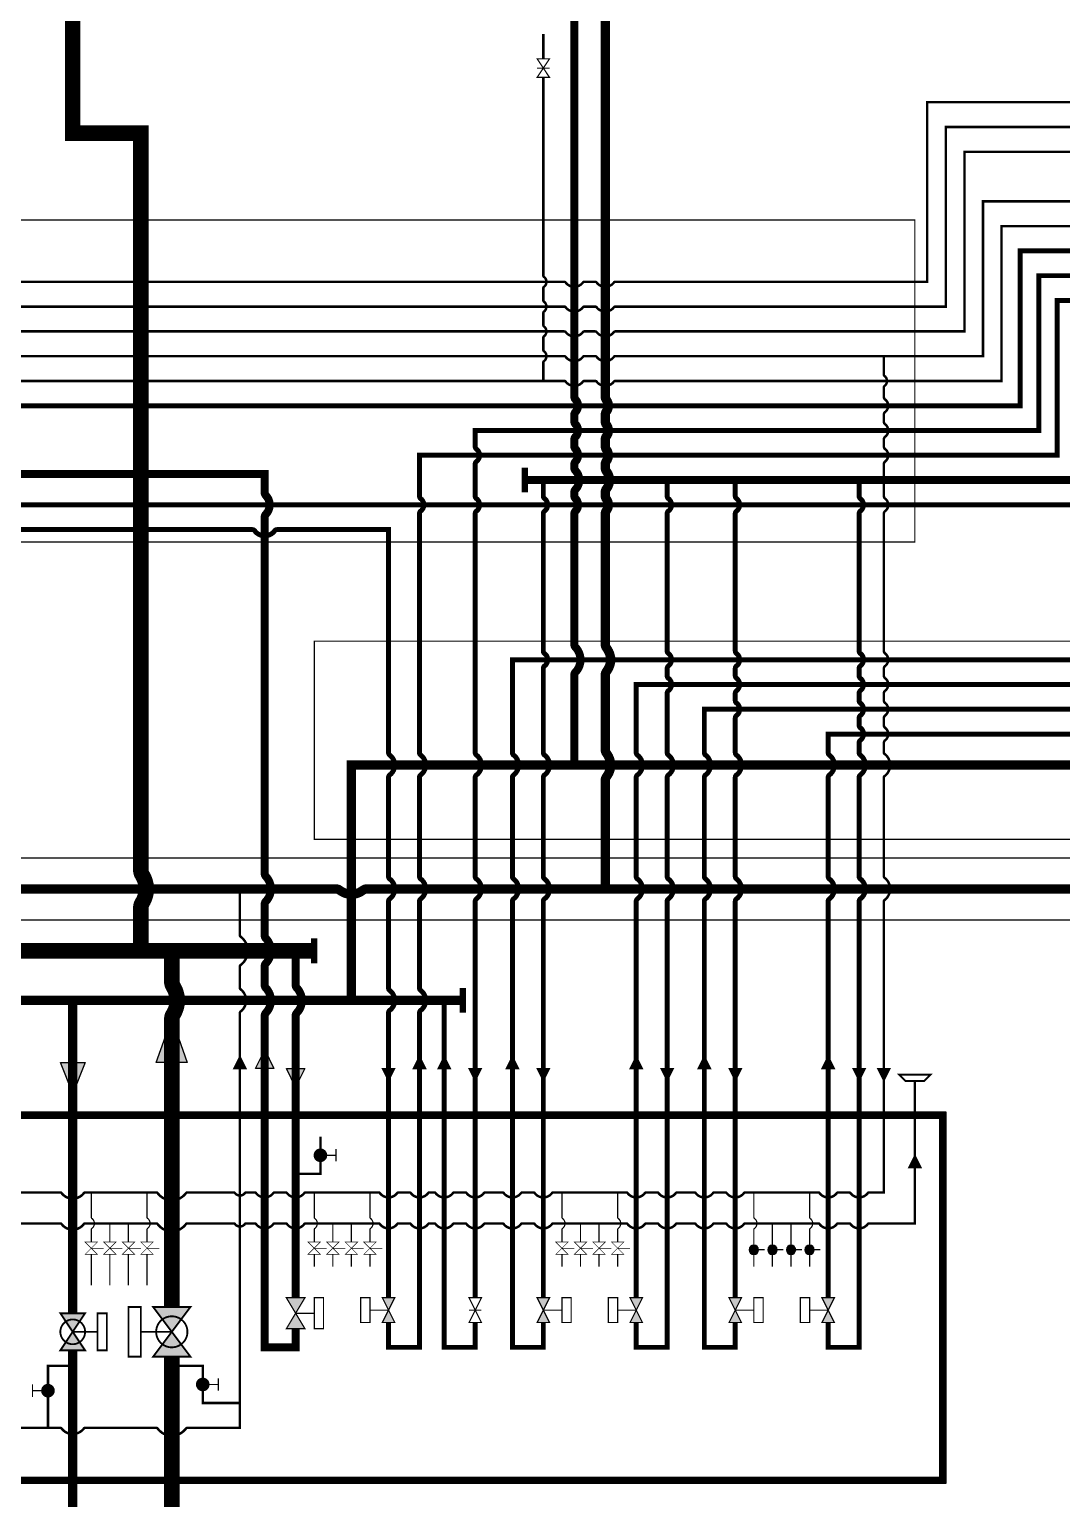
# Model space of a CAD drawing. Header units: millimetres. Extents: x 0 to 2500, y 0 to 1760.
# Drawn here: x 341 to 507.7, y 453.6 to 690.8 of the extents above; entities that cross this region are included whole.
import ezdxf

# ---------------------------------------------------------------- set-up
doc = ezdxf.new("R2010")
doc.units = ezdxf.units.MM
doc.linetypes.add('ACAD_ISO03W100', pattern=[30, 12, -18])
doc.linetypes.add('ACAD_ISO04W100', pattern=[30, 24, -3, 0, -3])
for name, color, linetype in [('Задвижки 100', 7, 'Continuous'), ('Задвижки 50', 7, 'Continuous'), ('Краны 25', 7, 'Continuous'), ('Краны импул.', 7, 'Continuous'), ('Краны пн.прив.100', 7, 'Continuous'), ('Краны пн.прив.150', 7, 'Continuous'), ('Краны шар.пн.прив.200', 7, 'Continuous'), ('Краны шар.пн.прив.400', 7, 'Continuous'), ('Площадки', 7, 'Continuous'), ('Свечи', 7, 'Continuous'), ('Став ручн.', 7, 'Continuous'), ('Трубы 108', 7, 'Continuous'), ('Трубы 159', 7, 'Continuous'), ('Трубы 219', 7, 'Continuous'), ('Трубы 32', 7, 'Continuous'), ('Трубы 426', 7, 'Continuous'), ('Трубы 57', 7, 'Continuous'), ('Штрих пункт.', 7, 'ACAD_ISO04W100')]:
    doc.layers.add(name, color=color, linetype=linetype)

# ---------------------------------------------------------------- blocks, each defined once
blk = doc.blocks.new('Заглушка 1х4')
at = {"const_width": 1}
blk.add_lwpolyline([(2, 0), (0, 0), (-2, 0)], dxfattribs=at)
blk = doc.blocks.new('Свеча')
at = {"layer": 'Свечи', "const_width": 0.3}
blk.add_lwpolyline([(2.5, 1), (1.5, 0), (-1.5, 0), (-2.5, 1)], close=True, dxfattribs=at)
blk = doc.blocks.new('Став штр.')
at = {"layer": 'Став ручн.', "const_width": 0.1}
blk.add_lwpolyline([(2, -1), (2, 1), (0, -1), (0, 1)], close=True, dxfattribs=at)
blk.add_lwpolyline([(1, 0), (1, 2)], dxfattribs=at)
blk = doc.blocks.new('Кран 25')
blk.add_hatch(color=256).paths.add_polyline_path([(1, 1, 1), (-1, 1, 1)])
at = {"layer": 'Краны 25', "const_width": 0.2}
for points in [[(-2.5, 2), (-2.5, 0)], [(-1, 1), (-2.5, 1)]]:
    blk.add_lwpolyline(points, dxfattribs=at)
blk.add_lwpolyline([(-1, 1, 1), (1, 1, 1), (-1, 1, 0)], format="xyb", dxfattribs=at)
blk = doc.blocks.new('Кран импул.')
at = {"layer": 'Краны импул.'}
blk.add_hatch(color=256, dxfattribs=at).paths.add_polyline_path([(0.75, 0.75, 1), (-0.75, 0.75, 1)])
blk.add_lwpolyline([(0.75, 0.75, 1), (-0.75, 0.75, 1), (0.75, 0.75, 1)], format="xyb", dxfattribs=at)
at = {"layer": 'Краны импул.', "const_width": 0.2}
blk.add_lwpolyline([(0.75, 0.75), (1.75, 0.75)], dxfattribs=at)
blk = doc.blocks.new('Стрелка 426')
at = {"layer": 'Трубы 426'}
blk.add_hatch(color=256, dxfattribs=at).paths.add_polyline_path([(0, 2.5), (-7, 0), (0, -2.5)])
blk.add_lwpolyline([(0, 2.5), (0, -2.5), (-7, 0)], close=True, dxfattribs=at)
blk = doc.blocks.new('Стрелка 219')
at = {"layer": 'Трубы 219'}
blk.add_hatch(color=256, dxfattribs=at).paths.add_polyline_path([(0, -2), (5, 0), (0, 2)])
blk.add_lwpolyline([(0, -2), (0, 2), (5, 0)], close=True, dxfattribs=at)
blk = doc.blocks.new('Стрелка 57')
at = {"layer": 'Трубы 57'}
h = blk.add_hatch(color=256, dxfattribs=at)
h.paths.add_polyline_path([(0, 0), (0, -1), (2, 0)])
h.paths.add_polyline_path([(0, 1), (0, 0), (2, 0)])
at = {"layer": 'Трубы 57', "const_width": 0.2}
blk.add_lwpolyline([(0, -1), (0, 1), (2, 0)], close=True, dxfattribs=at)
blk = doc.blocks.new('Стрелка 159')
at = {"layer": 'Трубы 159'}
blk.add_hatch(color=256, dxfattribs=at).paths.add_polyline_path([(1.5, 0), (-1.5, 0), (0, -3)])
blk.add_lwpolyline([(-1.5, 0), (1.5, 0), (0, -3)], close=True, dxfattribs=at)
blk = doc.blocks.new('Стрелка 108')
at = {"layer": 'Трубы 108'}
h = blk.add_hatch(color=256, dxfattribs=at)
h.paths.add_polyline_path([(0, 0), (1, 0), (0, 2)])
h.paths.add_polyline_path([(-1, 0), (0, 0), (0, 2)])
at = {"layer": 'Трубы 108', "const_width": 0.2}
blk.add_lwpolyline([(1, 0), (-1, 0), (0, 2)], close=True, dxfattribs=at)
blk = doc.blocks.new('Кран пн.прив.150')
at = {"layer": 'Краны пн.прив.150'}
h = blk.add_hatch(color=256, dxfattribs=at)
h.paths.add_polyline_path([(2.5, 0), (0, 1.5), (0, -1.5)])
h.paths.add_polyline_path([(2.5, 0), (5, -1.5), (5, 1.5)])
at = {"layer": 'Краны пн.прив.150', "const_width": 0.2}
for points in [[(0, 3), (5, 3), (5, 4.5), (0, 4.5)], [(5, -1.5), (0, 1.5), (0, -1.5), (5, 1.5)]]:
    blk.add_lwpolyline(points, close=True, dxfattribs=at)
blk.add_lwpolyline([(2.5, 0), (2.5, 3)], dxfattribs=at)
blk = doc.blocks.new('Кран пн.прив.100')
at = {"layer": 'Краны пн.прив.100'}
h = blk.add_hatch(color=256, dxfattribs=at)
h.paths.add_polyline_path([(0, -1), (2, 0), (0, 1)])
h.paths.add_polyline_path([(2, 0), (4, -1), (4, 1)])
at = {"layer": 'Краны пн.прив.100', "const_width": 0.2}
for points in [[(0, 3), (4, 3), (4, 4.5), (0, 4.5)], [(0, -1), (0, 1), (4, -1), (4, 1)]]:
    blk.add_lwpolyline(points, close=True, dxfattribs=at)
blk.add_lwpolyline([(2, 0), (2, 3)], dxfattribs=at)
blk = doc.blocks.new('Кран шар.пн.прив.200')
at = {"layer": 'Краны шар.пн.прив.200'}
h = blk.add_hatch(color=256, dxfattribs=at)
h.paths.add_polyline_path([(0, -2), (3, 0), (0, 2)])
h.paths.add_polyline_path([(6, 2), (3, 0), (6, -2)])
at = {"layer": 'Краны шар.пн.прив.200', "const_width": 0.3}
for points in [[(0, 4), (6, 4), (6, 5.5), (0, 5.5)], [(0, 2), (0, -2), (6, 2), (6, -2)]]:
    blk.add_lwpolyline(points, close=True, dxfattribs=at)
blk.add_lwpolyline([(3, 0), (3, 4)], dxfattribs=at)
blk.add_lwpolyline([(3, 2, 1), (3, -2, 1), (3, 2, 1)], format="xyb", dxfattribs=at)
blk = doc.blocks.new('Кран шар.пн.прив.400')
at = {"layer": 'Краны шар.пн.прив.400'}
h = blk.add_hatch(color=256, dxfattribs=at)
h.paths.add_polyline_path([(4, 0), (0, 3), (0, -3)])
h.paths.add_polyline_path([(8, 3), (4, 0), (8, -3)])
at = {"layer": 'Краны шар.пн.прив.400', "const_width": 0.3}
for points in [[(0, 5), (8, 5), (8, 7), (0, 7)], [(0, -3), (0, 3), (8, -3), (8, 3)]]:
    blk.add_lwpolyline(points, close=True, dxfattribs=at)
blk.add_lwpolyline([(4, 0), (4, 5)], dxfattribs=at)
blk.add_lwpolyline([(1.5, 0, 1.010551), (6.5, 0, 1.010551), (1.5, 0, 0.720759)], format="xyb", dxfattribs=at)
blk = doc.blocks.new('Задвижка 50')
at = {"layer": 'Задвижки 50', "const_width": 0.2}
blk.add_lwpolyline([(3, -1), (3, 1), (0, -1), (0, 1)], close=True, dxfattribs=at)
blk.add_lwpolyline([(1.5, 1), (1.5, -1)], dxfattribs=at)
blk = doc.blocks.new('Пересеч. 108-108')
at = {"layer": 'Трубы 108'}
blk.add_lwpolyline([(-1.4, 0, 0.8, 0.8, -0.236068), (-1, -0.2, 0.8, 0.8, 0.236068), (0, -0.7, 0.8, 0.8, 0.236068), (1, -0.2, 0.8, 0.8, -0.236068), (1.4, 0, 0, 0, 0)], format="xyseb", dxfattribs=at)
blk = doc.blocks.new('Пересеч. 57-108')
at = {"layer": 'Трубы 57', "const_width": 0.4}
blk.add_lwpolyline([(-1.4, 0, -0.236068), (-1, -0.2, 0.236068), (0, -0.7, 0.236068), (1, -0.2, -0.236068), (1.4, 0)], format="xyb", dxfattribs=at)
blk = doc.blocks.new('Задвижка 100')
at = {"layer": 'Задвижки 100', "const_width": 0.2}
blk.add_lwpolyline([(0, -1), (0, 1), (4, -1), (4, 1)], close=True, dxfattribs=at)
blk.add_lwpolyline([(2, 1), (2, -1)], dxfattribs=at)

msp = doc.modelspace()

# ---------------------------------------------------------------- linework, layer by layer
at = {"layer": 'Площадки'}
for points in [[(125, 516), (489, 516), (489, 456), (125, 456)], [(488, 457), (126, 457), (126, 515), (488, 515)]]:
    msp.add_lwpolyline(points, close=True, dxfattribs=at)
at = {"layer": 'Площадки', "linetype": 'ACAD_ISO03W100', "ltscale": 1.5, "const_width": 1}
msp.add_lwpolyline([(125.5, 515.5), (488.5, 515.5), (488.5, 456.5), (125.5, 456.5)], close=True, dxfattribs=at)
at = {"layer": 'Трубы 108'}
for points in [[(260, 535, 0.8, 0.8, 0), (260, 612, 0.8, 0.8, -0.236068), (260.2, 612.4, 0.8, 0.8, 0.236068), (261, 614, 0.8, 0.8, 0.236068), (260.2, 615.6, 0.8, 0.8, -0.236068), (260, 616, 0.8, 0.8, 0), (260, 617, 0.8, 0.8, -0.236068), (260.2, 617.4, 0.8, 0.8, 0.236068), (261, 619, 0.8, 0.8, 0.236068), (260.2, 620.6, 0.8, 0.8, -0.236068), (260, 621, 0.8, 0.8, 0), (260, 630, 0.8, 0.8, 0), (325, 630, 0.8, 0.8, -0.236068), (325.4, 629.8, 0.8, 0.8, 0.236068), (327, 629, 0.8, 0.8, 0.236068), (328.6, 629.8, 0.8, 0.8, -0.236068), (329, 630, 0.8, 0.8, 0), (501, 630, 0.8, 0.8, 0), (501, 655, 0.8, 0.8, 0), (589.5, 655, 0.8, 0.8, 0)], [(413, 486, 0.8, 0.8, 0), (413, 550, 0.8, 0.8, -0.236068), (413.2, 550.4, 0.8, 0.8, 0.236068), (414, 552, 0.8, 0.8, 0.236068), (413.2, 553.6, 0.8, 0.8, -0.236068), (413, 554, 0.8, 0.8, 0), (413, 570, 0.8, 0.8, -0.236068), (413.2, 570.4, 0.8, 0.8, 0.236068), (414, 572, 0.8, 0.8, 0.236068), (413.2, 573.6, 0.8, 0.8, -0.236068), (413, 574, 0.8, 0.8, 0), (413, 612.6, 0.8, 0.8, -0.236068), (413.2, 613, 0.8, 0.8, 0.236068), (413.7, 614, 0.8, 0.8, 0.236068), (413.2, 615, 0.8, 0.8, -0.236068), (413, 615.4, 0.8, 0.8, 0), (413, 620.6, 0.8, 0.8, -0.236068), (413.2, 621, 0.8, 0.8, 0.236068), (413.7, 622, 0.8, 0.8, 0.236068), (413.2, 623, 0.8, 0.8, -0.236068), (413, 623.4, 0.8, 0.8, 0), (413, 626, 0.8, 0.8, 0), (504, 626, 0.8, 0.8, 0), (504, 651, 0.8, 0.8, 0), (589.5, 651, 0.8, 0.8, 0)], [(399, 482, 0.8, 0.8, 0), (399, 478, 0.8, 0.8, 0), (404, 478, 0.8, 0.8, 0), (404, 532, 0.8, 0.8, -0.236068), (404.2, 532.4, 0.8, 0.8, 0.236068), (405, 534, 0.8, 0.8, 0.236068), (404.2, 535.6, 0.8, 0.8, -0.236068), (404, 536, 0.8, 0.8, 0), (404, 550, 0.8, 0.8, -0.236068), (404.2, 550.4, 0.8, 0.8, 0.236068), (405, 552, 0.8, 0.8, 0.236068), (404.2, 553.6, 0.8, 0.8, -0.236068), (404, 554, 0.8, 0.8, 0), (404, 570, 0.8, 0.8, -0.236068), (404.2, 570.4, 0.8, 0.8, 0.236068), (405, 572, 0.8, 0.8, 0.236068), (404.2, 573.6, 0.8, 0.8, -0.236068), (404, 574, 0.8, 0.8, 0), (404, 612.6, 0.8, 0.8, -0.236068), (404.2, 613, 0.8, 0.8, 0.236068), (404.7, 614, 0.8, 0.8, 0.236068), (404.2, 615, 0.8, 0.8, -0.236068), (404, 615.4, 0.8, 0.8, 0), (404, 622, 0.8, 0.8, 0), (507, 622, 0.8, 0.8, 0), (507, 647, 0.8, 0.8, 0), (589.5, 647, 0.8, 0.8, 0)], [(444, 618, 0.8, 0.8, 0), (444, 615.4, 0.8, 0.8, 0.236068), (444.2, 615, 0.8, 0.8, -0.236068), (444.7, 614, 0.8, 0.8, -0.236068), (444.2, 613, 0.8, 0.8, 0.236068), (444, 612.6, 0.8, 0.8, 0), (444, 590.4, 0.8, 0.8, 0)], [(475, 618, 0.8, 0.8, 0), (475, 615.4, 0.8, 0.8, 0.236068), (475.2, 615, 0.8, 0.8, -0.236068), (475.7, 614, 0.8, 0.8, -0.236068), (475.2, 613, 0.8, 0.8, 0.236068), (475, 612.6, 0.8, 0.8, 0), (475, 590.4, 0.8, 0.8, 0)], [(515, 614, 0.8, 0.8, 0), (329, 614, 0.8, 0.8, 0.236068), (328.6, 613.8, 0.8, 0.8, -0.236068), (327, 613, 0.8, 0.8, -0.236068), (325.4, 613.8, 0.8, 0.8, 0.236068), (325, 614, 0.8, 0.8, 0), (233.5, 614, 0.8, 0.8, 0.192582)], [(329, 610, 0.8, 0.8, 0), (377, 610, 0.8, 0.8, -0.236068), (377.4, 609.8, 0.8, 0.8, 0.236068), (379, 609, 0.8, 0.8, 0.236068), (380.6, 609.8, 0.8, 0.8, -0.236068), (381, 610, 0.8, 0.8, 0), (399, 610, 0.8, 0.8, 0), (399, 574, 0.8, 0.8, 0.236068), (399.2, 573.6, 0.8, 0.8, -0.236068), (400, 572, 0.8, 0.8, -0.236068), (399.2, 570.4, 0.8, 0.8, 0.236068), (399, 570, 0.8, 0.8, 0), (399, 554, 0.8, 0.8, 0.236068), (399.2, 553.6, 0.8, 0.8, -0.236068), (400, 552, 0.8, 0.8, -0.236068), (399.2, 550.4, 0.8, 0.8, 0.236068), (399, 550, 0.8, 0.8, 0), (399, 536, 0.8, 0.8, 0.236068), (399.2, 535.6, 0.8, 0.8, -0.236068), (400, 534, 0.8, 0.8, -0.236068), (399.2, 532.4, 0.8, 0.8, 0.236068), (399, 532, 0.8, 0.8, 0), (399, 486, 0, 0, 0)], [(424, 482, 0.8, 0.8, 0), (424, 478, 0.8, 0.8, 0), (419, 478, 0.8, 0.8, 0), (419, 550, 0.8, 0.8, -0.236068), (419.2, 550.4, 0.8, 0.8, 0.236068), (420, 552, 0.8, 0.8, 0.236068), (419.2, 553.6, 0.8, 0.8, -0.236068), (419, 554, 0.8, 0.8, 0), (419, 570, 0.8, 0.8, -0.236068), (419.2, 570.4, 0.8, 0.8, 0.236068), (420, 572, 0.8, 0.8, 0.236068), (419.2, 573.6, 0.8, 0.8, -0.236068), (419, 574, 0.8, 0.8, 0), (419, 589, 0.8, 0.8, 0), (815, 589, 0.8, 0.8, 0), (815, 599.5, 0, 0, 0)], [(444, 590.4, 0.8, 0.8, 0.236068), (444.2, 590, 0.8, 0.8, -0.236068), (444.7, 589, 0.8, 0.8, -0.236068), (444.2, 588, 0.8, 0.8, 0.236068), (444, 587.6, 0.8, 0.8, 0)], [(424, 587.6, 0.8, 0.8, 0), (424, 574, 0.8, 0.8, 0.236068), (424.2, 573.6, 0.8, 0.8, -0.236068), (425, 572, 0.8, 0.8, -0.236068), (424.2, 570.4, 0.8, 0.8, 0.236068), (424, 570, 0.8, 0.8, 0), (424, 554, 0.8, 0.8, 0.236068), (424.2, 553.6, 0.8, 0.8, -0.236068), (425, 552, 0.8, 0.8, -0.236068), (424.2, 550.4, 0.8, 0.8, 0.236068), (424, 550, 0.8, 0.8, 0), (424, 486, 0, 0, 0)], [(444, 587.6, 0.8, 0.8, 0), (444, 586.4, 0.8, 0.8, 0.236068), (444.2, 586, 0.8, 0.8, -0.236068), (444.7, 585, 0.8, 0.8, -0.236068), (444.2, 584, 0.8, 0.8, 0.236068), (444, 583.6, 0.8, 0.8, 0), (444, 574, 0.8, 0.8, 0.236068), (444.2, 573.6, 0.8, 0.8, -0.236068), (445, 572, 0.8, 0.8, -0.236068), (444.2, 570.4, 0.8, 0.8, 0.236068), (444, 570, 0.8, 0.8, 0), (444, 554, 0.8, 0.8, 0.236068), (444.2, 553.6, 0.8, 0.8, -0.236068), (445, 552, 0.8, 0.8, -0.236068), (444.2, 550.4, 0.8, 0.8, 0.236068), (444, 550, 0.8, 0.8, 0), (444, 478, 0.8, 0.8, 0), (439, 478, 0.8, 0.8, 0), (439, 482, 0, 0, 0)], [(439, 486, 0.8, 0.8, 0), (439, 550, 0.8, 0.8, -0.236068), (439.2, 550.4, 0.8, 0.8, 0.236068), (440, 552, 0.8, 0.8, 0.236068), (439.2, 553.6, 0.8, 0.8, -0.236068), (439, 554, 0.8, 0.8, 0), (439, 570, 0.8, 0.8, -0.236068), (439.2, 570.4, 0.8, 0.8, 0.236068), (440, 572, 0.8, 0.8, 0.236068), (439.2, 573.6, 0.8, 0.8, -0.236068), (439, 574, 0.8, 0.8, 0), (439, 585, 0.8, 0.8, 0), (837.6, 585, 0.8, 0.8, 0)], [(455, 482, 0.8, 0.8, 0), (455, 478, 0.8, 0.8, 0), (450, 478, 0.8, 0.8, 0), (450, 550, 0.8, 0.8, -0.236068), (450.2, 550.4, 0.8, 0.8, 0.236068), (451, 552, 0.8, 0.8, 0.236068), (450.2, 553.6, 0.8, 0.8, -0.236068), (450, 554, 0.8, 0.8, 0), (450, 570, 0.8, 0.8, -0.236068), (450.2, 570.4, 0.8, 0.8, 0.236068), (451, 572, 0.8, 0.8, 0.236068), (450.2, 573.6, 0.8, 0.8, -0.236068), (450, 574, 0.8, 0.8, 0), (450, 581, 0.8, 0.8, 0), (837.6, 581, 0.8, 0.8, 0)], [(470, 486, 0.8, 0.8, 0), (470, 550, 0.8, 0.8, -0.236068), (470.2, 550.4, 0.8, 0.8, 0.236068), (471, 552, 0.8, 0.8, 0.236068), (470.2, 553.6, 0.8, 0.8, -0.236068), (470, 554, 0.8, 0.8, 0), (470, 570, 0.8, 0.8, -0.236068), (470.2, 570.4, 0.8, 0.8, 0.236068), (471, 572, 0.8, 0.8, 0.236068), (470.2, 573.6, 0.8, 0.8, -0.236068), (470, 574, 0.8, 0.8, 0), (470, 577, 0.8, 0.8, 0), (837.6, 577, 0.8, 0.8, 0)], [(455, 574, 0.8, 0.8, 0.236068), (455.2, 573.6, 0.8, 0.8, -0.236068), (456, 572, 0.8, 0.8, -0.236068), (455.2, 570.4, 0.8, 0.8, 0.236068), (455, 570, 0.8, 0.8, 0), (455, 554, 0.8, 0.8, 0.236068), (455.2, 553.6, 0.8, 0.8, -0.236068), (456, 552, 0.8, 0.8, -0.236068), (455.2, 550.4, 0.8, 0.8, 0.236068), (455, 550, 0.8, 0.8, 0), (455, 486, 0, 0, 0)], [(475, 575.6, 0.8, 0.8, 0), (475, 574, 0.8, 0.8, 0.236068), (475.2, 573.6, 0.8, 0.8, -0.236068), (476, 572, 0.8, 0.8, -0.236068), (475.2, 570.4, 0.8, 0.8, 0.236068), (475, 570, 0.8, 0.8, 0), (475, 554, 0.8, 0.8, 0.236068), (475.2, 553.6, 0.8, 0.8, -0.236068), (476, 552, 0.8, 0.8, -0.236068), (475.2, 550.4, 0.8, 0.8, 0.236068), (475, 550, 0.8, 0.8, 0), (475, 478, 0.8, 0.8, 0), (470, 478, 0.8, 0.8, 0), (470, 482, 0, 0, 0)], [(408, 534, 0.8, 0.8, 0), (408, 478, 0.8, 0.8, 0), (413, 478, 0.8, 0.8, 0), (413, 482, 0.8, 0.8, 0)]]:
    msp.add_lwpolyline(points, format="xyseb", dxfattribs=at)
at = {"layer": 'Трубы 108', "const_width": 0.8}
for points in [[(424, 618), (424, 615.4, 0.236068), (424.2, 615, -0.236068), (424.7, 614, -0.236068), (424.2, 613, 0.236068), (424, 612.6), (424, 590.4, 0.236068)], [(455, 618), (455, 615.4, 0.236068), (455.2, 615, -0.236068), (455.7, 614, -0.236068), (455.2, 613, 0.236068), (455, 612.6), (455, 590.4)], [(424, 590.4, 0.236068), (424.2, 590, -0.236068), (424.7, 589, -0.236068), (424.2, 588, 0.236068), (424, 587.6)]]:
    msp.add_lwpolyline(points, format="xyb", dxfattribs=at)
for points in [[(455, 587.6), (455, 586.4)], [(475, 587.6), (475, 586.4)], [(455, 583.6), (455, 582.4)], [(475, 583.6), (475, 582.4)], [(455, 579.6), (455, 574)], [(475, 579.6), (475, 578.4)]]:
    msp.add_lwpolyline(points, dxfattribs=at)
at = {"layer": 'Трубы 159'}
for points in [[(429, 591.5, 1.3, 1.3, 0), (429, 612.5, 1.3, 1.3, -0.192582), (429.2, 613, 1.3, 1.3, 0.192582), (429.6, 614, 1.3, 1.3, 0.192582), (429.2, 615, 1.3, 1.3, -0.192582), (429, 615.5, 1.3, 1.3, 0), (429, 616, 1.3, 1.3, -0.192582), (429.2, 616.5, 1.3, 1.3, 0.192582), (429.8, 618, 1.3, 1.3, 0.192582), (429.2, 619.5, 1.3, 1.3, -0.192582), (429, 620, 1.3, 1.3, 0), (429, 620.5, 1.3, 1.3, -0.192582), (429.2, 621, 1.3, 1.3, 0.192582), (429.6, 622, 1.3, 1.3, 0.192582), (429.2, 623, 1.3, 1.3, -0.192582), (429, 623.5, 1.3, 1.3, 0), (429, 624.5, 1.3, 1.3, -0.192582), (429.2, 625, 1.3, 1.3, 0.192582), (429.6, 626, 1.3, 1.3, 0.192582), (429.2, 627, 1.3, 1.3, -0.192582), (429, 627.5, 1.3, 1.3, 0), (429, 628.5, 1.3, 1.3, -0.192582), (429.2, 629, 1.3, 1.3, 0.192582), (429.6, 630, 1.3, 1.3, 0.192582), (429.2, 631, 1.3, 1.3, -0.192582), (429, 631.5, 1.3, 1.3, 0), (429, 703, 0, 0, 0)], [(421, 618, 1.3, 1.3, 0), (510, 618, 1.3, 1.3, 0), (510, 643, 1.3, 1.3, 0), (589.5, 643, 1.3, 1.3, 0)], [(384, 542, 1.3, 1.3, 0), (384, 536.5, 1.3, 1.3, 0.192582), (384.2, 536, 1.3, 1.3, -0.192582), (385, 534, 1.3, 1.3, -0.192582), (384.2, 532, 1.3, 1.3, 0.192582), (384, 531.5, 1.3, 1.3, 0), (384, 486, 1.3, 1.3, 0)]]:
    msp.add_lwpolyline(points, format="xyseb", dxfattribs=at)
at = {"layer": 'Трубы 159', "const_width": 1.3}
for points in [[(384, 481), (384, 478), (379, 478), (379, 531.5, -0.192582), (379.2, 532, 0.192582), (380, 534, 0.192582), (379.2, 536, -0.192582), (379, 536.5), (379, 539.5, -0.192582), (379.2, 540, 0.192582), (380, 542, 0.192582), (379.2, 544, -0.192582), (379, 544.5), (379, 545), (379, 549.5, -0.192582), (379.2, 550, 0.192582), (380, 552, 0.192582), (379.2, 554, -0.192582), (379, 554.5), (379, 612, -0.192582), (379.2, 612.5, 0.192582), (379.8, 614, 0.192582), (379.2, 615.5, -0.192582), (379, 616), (379, 619), (329.5, 619, 0.192582)], [(429, 586.5, -0.192582), (429.2, 587, 0.192582), (430, 589, 0.192582), (429.2, 591, -0.192582), (429, 591.5)]]:
    msp.add_lwpolyline(points, format="xyb", dxfattribs=at)
at = {"layer": 'Трубы 159'}
for points, const_width in [([(421, 620), (421, 618), (421, 616)], 1), ([(429, 572), (429, 586.5)], 1.3)]:
    msp.add_lwpolyline(points, dxfattribs=dict(at, const_width=const_width))
at = {"layer": 'Трубы 219'}
for points in [[(434, 591.5, 1.5, 1.5, 0), (434, 612.5, 1.5, 1.5, -0.162278), (434.2, 613.1, 1.5, 1.5, 0.162278), (434.5, 614, 1.5, 1.5, 0.162278), (434.2, 614.9, 1.5, 1.5, -0.162278), (434, 615.5, 1.5, 1.5, 0), (434, 616, 1.5, 1.5, -0.162278), (434.2, 616.6, 1.5, 1.5, 0.151379), (434.7, 618, 1.5, 1.5, 0.151379), (434.2, 619.4, 1.5, 1.5, -0.162278), (434, 620, 1.5, 1.5, 0), (434, 620.5, 1.5, 1.5, -0.162278), (434.2, 621.1, 1.5, 1.5, 0.162278), (434.5, 622, 1.5, 1.5, 0.162278), (434.2, 622.9, 1.5, 1.5, -0.162278), (434, 623.5, 1.5, 1.5, 0), (434, 624.5, 1.5, 1.5, -0.162278), (434.2, 625.1, 1.5, 1.5, 0.162278), (434.5, 626, 1.5, 1.5, 0.162278), (434.2, 626.9, 1.5, 1.5, -0.162278), (434, 627.5, 1.5, 1.5, 0), (434, 628.5, 1.5, 1.5, -0.162278), (434.2, 629.1, 1.5, 1.5, 0.162278), (434.5, 630, 1.5, 1.5, 0.162278), (434.2, 630.9, 1.5, 1.5, -0.162278), (434, 631.5, 1.5, 1.5, 0), (434, 709, 0, 0, 0)], [(283, 552, 0.8, 1.5, 0), (284, 552, 1.5, 1.5, 0), (390.5, 552, 1.5, 1.5, -0.162278), (391.1, 551.8, 1.5, 1.5, 0.146286), (393, 551.1, 1.5, 1.5, 0.146286), (394.9, 551.8, 1.5, 1.5, -0.162278), (395.5, 552, 1.5, 1.5, 0), (1057, 552, 0, 0, 0)], [(286, 483.5, 1.5, 1.5, 0), (286, 534, 1.5, 1.5, 0), (411, 534, 0, 0, 0)], [(348, 483.5, 1.5, 1.5, 0), (348, 534, 0, 0, 0)], [(599, 261, 1.5, 1.5, 0), (526, 261, 1.5, 1.5, 0), (526, 438, 1.5, 1.5, 0), (348, 438, 1.5, 1.5, 0), (348, 477.5, 1.5, 1.5, 0)]]:
    msp.add_lwpolyline(points, format="xyseb", dxfattribs=at)
at = {"layer": 'Трубы 219', "const_width": 1.5}
for points in [[(434, 586.5, -0.162278), (434.2, 587.1, 0.146286), (434.9, 589, 0.146286), (434.2, 590.9, -0.162278), (434, 591.5)], [(434, 552), (434, 569.5, -0.162278), (434.2, 570.1, 0.146286), (434.9, 572, 0.146286), (434.2, 573.9, -0.162278), (434, 574.5), (434, 586.5)]]:
    msp.add_lwpolyline(points, format="xyb", dxfattribs=at)
msp.add_lwpolyline([(393, 534), (393, 572), (668, 572)], dxfattribs=at)
at = {"layer": 'Трубы 32'}
for points in [[(351, 503, 0.2, 0.2, 0), (351, 499, 0.2, 0.2, 0.236068), (351.1, 498.8, 0.2, 0.2, -0.236068), (351.5, 498, 0.2, 0.2, -0.236068), (351.1, 497.2, 0.2, 0.2, 0.236068), (351, 497, 0.2, 0.2, 0), (351, 495, 0, 0, 0)], [(360, 503, 0.2, 0.2, 0), (360, 499, 0.2, 0.2, 0.236068), (360.1, 498.8, 0.2, 0.2, -0.236068), (360.5, 498, 0.2, 0.2, -0.236068), (360.1, 497.2, 0.2, 0.2, 0.236068), (360, 497, 0.2, 0.2, 0), (360, 495, 0, 0, 0)], [(387, 503, 0.2, 0.2, 0), (387, 499, 0.2, 0.2, 0.236068), (387.1, 498.8, 0.2, 0.2, -0.236068), (387.5, 498, 0.2, 0.2, -0.236068), (387.1, 497.2, 0.2, 0.2, 0.236068), (387, 497, 0.2, 0.2, 0), (387, 495, 0, 0, 0)], [(396, 503, 0.2, 0.2, 0), (396, 499, 0.2, 0.2, 0.236068), (396.1, 498.8, 0.2, 0.2, -0.236068), (396.5, 498, 0.2, 0.2, -0.236068), (396.1, 497.2, 0.2, 0.2, 0.236068), (396, 497, 0.2, 0.2, 0), (396, 495, 0, 0, 0)], [(427, 503, 0.2, 0.2, 0), (427, 499, 0.2, 0.2, 0.236068), (427.1, 498.8, 0.2, 0.2, -0.236068), (427.5, 498, 0.2, 0.2, -0.236068), (427.1, 497.2, 0.2, 0.2, 0.236068), (427, 497, 0.2, 0.2, 0), (427, 495, 0, 0, 0)], [(436, 503, 0.2, 0.2, 0), (436, 499, 0.2, 0.2, 0.236068), (436.1, 498.8, 0.2, 0.2, -0.236068), (436.5, 498, 0.2, 0.2, -0.236068), (436.1, 497.2, 0.2, 0.2, 0.236068), (436, 497, 0.2, 0.2, 0), (436, 495, 0, 0, 0)], [(458, 503, 0.2, 0.2, 0), (458, 499, 0.2, 0.2, 0.236068), (458.1, 498.8, 0.2, 0.2, -0.236068), (458.5, 498, 0.2, 0.2, -0.236068), (458.1, 497.2, 0.2, 0.2, 0.236068), (458, 497, 0.2, 0.2, 0), (458, 491, 0, 0, 0)], [(467, 503, 0.2, 0.2, 0), (467, 499, 0.2, 0.2, 0.236068), (467.1, 498.8, 0.2, 0.2, -0.236068), (467.5, 498, 0.2, 0.2, -0.236068), (467.1, 497.2, 0.2, 0.2, 0.236068), (467, 497, 0.2, 0.2, 0), (467, 491, 0, 0, 0)]]:
    msp.add_lwpolyline(points, format="xyseb", dxfattribs=at)
at = {"layer": 'Трубы 32', "const_width": 0.2}
for points in [[(354, 498), (354, 495), (354, 495)], [(357, 498), (357, 495), (357, 495)], [(390, 498), (390, 495), (390, 495)], [(393, 498), (393, 495), (393, 495)], [(430, 498), (430, 495), (430, 495)], [(433, 498), (433, 495), (433, 495)], [(461, 498), (461, 491), (461, 491)], [(464, 498), (464, 491), (464, 491)], [(351, 488), (351, 493)], [(354, 488), (354, 493)], [(357, 488), (357, 493)], [(360, 488), (360, 493)], [(387, 491), (387, 493)], [(390, 491), (390, 493)], [(393, 491), (393, 493)], [(396, 491), (396, 493)], [(427, 491), (427, 493)], [(430, 491), (430, 493)], [(433, 491), (433, 493)], [(436, 491), (436, 493)]]:
    msp.add_lwpolyline(points, dxfattribs=at)
at = {"layer": 'Трубы 426'}
for points in [[(359, 542, 2.5, 2.5, 0), (359, 549, 2.5, 2.5, -0.140055), (359.2, 549.7, 2.5, 2.5, 0.131327), (359.9, 552, 2.5, 2.5, 0.131327), (359.2, 554.3, 2.5, 2.5, -0.140055), (359, 555, 2.5, 2.5, 0), (359, 674, 2.5, 2.5, 0), (348, 674, 2.5, 2.5, 0), (348, 732, 0, 0, 0)], [(364, 484.5, 2.5, 2.5, 0), (364, 531, 2.5, 2.5, -0.140055), (364.2, 531.7, 2.5, 2.5, 0.131327), (364.9, 534, 2.5, 2.5, 0.131327), (364.2, 536.3, 2.5, 2.5, -0.140055), (364, 537, 2.5, 2.5, 0), (364, 542, 0, 0, 0)], [(599, 270, 2.5, 2.5, 0), (536, 270, 2.5, 2.5, 0), (536, 445, 2.5, 2.5, 0), (364, 445, 2.5, 2.5, 0), (364, 476.5, 2.5, 2.5, 0)]]:
    msp.add_lwpolyline(points, format="xyseb", dxfattribs=at)
for points, const_width in [([(298, 542), (387, 542)], 2.5), ([(387, 544), (387, 542), (387, 540)], 1)]:
    msp.add_lwpolyline(points, dxfattribs=dict(at, const_width=const_width))
at = {"layer": 'Трубы 57'}
for points in [[(515.4, 679, 0.4, 0.4, 0), (486, 679, 0.4, 0.4, 0), (486, 650, 0.4, 0.4, 0), (435.6, 650, 0.4, 0.4, 0.236068), (435.4, 649.9, 0.4, 0.4, -0.236068), (434, 649.2, 0.4, 0.4, -0.236068), (432.6, 649.9, 0.4, 0.4, 0.236068), (432.4, 650, 0.4, 0.4, 0), (430.6, 650, 0.4, 0.4, 0.236068), (430.4, 649.9, 0.4, 0.4, -0.236068), (429, 649.2, 0.4, 0.4, -0.236068), (427.6, 649.9, 0.4, 0.4, 0.236068), (427.4, 650, 0.4, 0.4, 0), (329, 650, 0.4, 0.4, 0.236068), (328.8, 649.9, 0.4, 0.4, -0.236068), (327, 649, 0.4, 0.4, -0.236068), (325.2, 649.9, 0.4, 0.4, 0.236068), (325, 650, 0.4, 0.4, 0), (305, 650, 0.4, 0.4, 0), (305, 720, 0, 0, 0)], [(515.4, 675, 0.4, 0.4, 0), (489, 675, 0.4, 0.4, 0), (489, 646, 0.4, 0.4, 0), (435.6, 646, 0.4, 0.4, 0.236068), (435.4, 645.9, 0.4, 0.4, -0.236068), (434, 645.2, 0.4, 0.4, -0.236068), (432.6, 645.9, 0.4, 0.4, 0.236068), (432.4, 646, 0.4, 0.4, 0), (430.6, 646, 0.4, 0.4, 0.236068), (430.4, 645.9, 0.4, 0.4, -0.236068), (429, 645.2, 0.4, 0.4, -0.236068), (427.6, 645.9, 0.4, 0.4, 0.236068), (427.4, 646, 0.4, 0.4, 0), (329, 646, 0.4, 0.4, 0.236068), (328.8, 645.9, 0.4, 0.4, -0.236068), (327, 645, 0.4, 0.4, -0.236068), (325.2, 645.9, 0.4, 0.4, 0.236068), (325, 646, 0.4, 0.4, 0), (301, 646, 0.4, 0.4, 0), (301, 717, 0, 0, 0)], [(424, 686, 0.4, 0.4, 0), (424, 690, 0, 0, 0)], [(424, 634, 0.4, 0.4, 0), (424, 637, 0.4, 0.4, -0.236068), (424.1, 637.2, 0.4, 0.4, 0.236068), (424.5, 638, 0.4, 0.4, 0.236068), (424.1, 638.8, 0.4, 0.4, -0.236068), (424, 639, 0.4, 0.4, 0), (424, 641, 0.4, 0.4, -0.236068), (424.1, 641.2, 0.4, 0.4, 0.236068), (424.5, 642, 0.4, 0.4, 0.236068), (424.1, 642.8, 0.4, 0.4, -0.236068), (424, 643, 0.4, 0.4, 0), (424, 645, 0.4, 0.4, -0.236068), (424.1, 645.2, 0.4, 0.4, 0.236068), (424.5, 646, 0.4, 0.4, 0.236068), (424.1, 646.8, 0.4, 0.4, -0.236068), (424, 647, 0.4, 0.4, 0), (424, 649, 0.4, 0.4, -0.236068), (424.1, 649.2, 0.4, 0.4, 0.236068), (424.5, 650, 0.4, 0.4, 0.236068), (424.1, 650.8, 0.4, 0.4, -0.236068), (424, 651, 0.4, 0.4, 0), (424, 683, 0.4, 0.4, 0)], [(233.5, 642, 0.4, 0.4, 0), (286.4, 642, 0.4, 0.4, -0.236068), (286.6, 641.9, 0.4, 0.4, 0.236068), (288, 641.2, 0.4, 0.4, 0.236068), (289.4, 641.9, 0.4, 0.4, -0.236068), (289.6, 642, 0.4, 0.4, 0), (325, 642, 0.4, 0.4, -0.236068), (325.2, 641.9, 0.4, 0.4, 0.236068), (327, 641, 0.4, 0.4, 0.236068), (328.8, 641.9, 0.4, 0.4, -0.236068), (329, 642, 0.4, 0.4, 0), (427.4, 642, 0.4, 0.4, -0.236068), (427.6, 641.9, 0.4, 0.4, 0.236068), (429, 641.2, 0.4, 0.4, 0.236068), (430.4, 641.9, 0.4, 0.4, -0.236068), (430.6, 642, 0.4, 0.4, 0), (432.4, 642, 0.4, 0.4, -0.236068), (432.6, 641.9, 0.4, 0.4, 0.236068), (434, 641.2, 0.4, 0.4, 0.236068), (435.4, 641.9, 0.4, 0.4, -0.236068), (435.6, 642, 0.4, 0.4, 0), (492, 642, 0.4, 0.4, 0), (492, 671, 0.4, 0.4, 0), (515.4, 671, 0.4, 0.4, 0)], [(515.4, 663, 0.4, 0.4, 0), (495, 663, 0.4, 0.4, 0), (495, 638, 0.4, 0.4, 0), (435.6, 638, 0.4, 0.4, 0.236068), (435.4, 637.9, 0.4, 0.4, -0.236068), (434, 637.2, 0.4, 0.4, -0.236068), (432.6, 637.9, 0.4, 0.4, 0.236068), (432.4, 638, 0.4, 0.4, 0), (430.6, 638, 0.4, 0.4, 0.236068), (430.4, 637.9, 0.4, 0.4, -0.236068), (429, 637.2, 0.4, 0.4, -0.236068), (427.6, 637.9, 0.4, 0.4, 0.236068), (427.4, 638, 0.4, 0.4, 0), (329, 638, 0.4, 0.4, 0.236068), (328.8, 637.9, 0.4, 0.4, -0.236068), (327, 637, 0.4, 0.4, -0.236068), (325.2, 637.9, 0.4, 0.4, 0.236068), (325, 638, 0.4, 0.4, 0), (289.6, 638, 0.4, 0.4, 0.236068), (289.4, 637.9, 0.4, 0.4, -0.236068), (288, 637.2, 0.4, 0.4, -0.236068), (286.6, 637.9, 0.4, 0.4, 0.236068), (286.4, 638, 0.4, 0.4, 0), (233.5, 638, 0.4, 0.4, 0.236068)], [(233.5, 634, 0.4, 0.4, 0), (286.4, 634, 0.4, 0.4, -0.236068), (286.6, 633.9, 0.4, 0.4, 0.236068), (288, 633.2, 0.4, 0.4, 0.236068), (289.4, 633.9, 0.4, 0.4, -0.236068), (289.6, 634, 0.4, 0.4, 0), (325, 634, 0.4, 0.4, -0.236068), (325.2, 633.9, 0.4, 0.4, 0.236068), (327, 633, 0.4, 0.4, 0.236068), (328.8, 633.9, 0.4, 0.4, -0.236068), (329, 634, 0.4, 0.4, 0), (427.4, 634, 0.4, 0.4, -0.236068), (427.6, 633.9, 0.4, 0.4, 0.236068), (429, 633.2, 0.4, 0.4, 0.236068), (430.4, 633.9, 0.4, 0.4, -0.236068), (430.6, 634, 0.4, 0.4, 0), (432.4, 634, 0.4, 0.4, -0.236068), (432.6, 633.9, 0.4, 0.4, 0.236068), (434, 633.2, 0.4, 0.4, 0.236068), (435.4, 633.9, 0.4, 0.4, -0.236068), (435.6, 634, 0.4, 0.4, 0), (498, 634, 0.4, 0.4, 0), (498, 659, 0.4, 0.4, 0), (515.4, 659, 0.4, 0.4, 0)], [(479, 590.4, 0.4, 0.4, 0), (479, 612.6, 0.4, 0.4, -0.236068), (479.2, 613, 0.4, 0.4, 0.236068), (479.7, 614, 0.4, 0.4, 0.236068), (479.2, 615, 0.4, 0.4, -0.236068), (479, 615.4, 0.4, 0.4, 0), (479, 620.6, 0.4, 0.4, -0.236068), (479.2, 621, 0.4, 0.4, 0.236068), (479.7, 622, 0.4, 0.4, 0.236068), (479.2, 623, 0.4, 0.4, -0.236068), (479, 623.4, 0.4, 0.4, 0), (479, 624.6, 0.4, 0.4, -0.236068), (479.2, 625, 0.4, 0.4, 0.236068), (479.7, 626, 0.4, 0.4, 0.236068), (479.2, 627, 0.4, 0.4, -0.236068), (479, 627.4, 0.4, 0.4, 0), (479, 628.6, 0.4, 0.4, -0.236068), (479.2, 629, 0.4, 0.4, 0.236068), (479.7, 630, 0.4, 0.4, 0.236068), (479.2, 631, 0.4, 0.4, -0.236068), (479, 631.4, 0.4, 0.4, 0), (479, 633, 0.4, 0.4, -0.236068), (479.1, 633.2, 0.4, 0.4, 0.236068), (479.5, 634, 0.4, 0.4, 0.236068), (479.1, 634.8, 0.4, 0.4, -0.236068), (479, 635, 0.4, 0.4, 0), (479, 638, 0, 0, 0)], [(335.5, 465, 0.4, 0.4, 0), (346, 465, 0.4, 0.4, -0.236068), (346.2, 464.9, 0.4, 0.4, 0.236068), (348, 464, 0.4, 0.4, 0.236068), (349.8, 464.9, 0.4, 0.4, -0.236068), (350, 465, 0.4, 0.4, 0), (361.5, 465, 0.4, 0.4, -0.236068), (361.7, 464.9, 0.4, 0.4, 0.226986), (364, 463.7, 0.4, 0.4, 0.226986), (366.3, 464.9, 0.4, 0.4, -0.236068), (366.5, 465, 0.4, 0.4, 0), (375, 465, 0.4, 0.4, 0), (375, 532, 0.4, 0.4, -0.236068), (375.1, 532.2, 0.4, 0.4, 0.236068), (376, 534, 0.4, 0.4, 0.236068), (375.1, 535.8, 0.4, 0.4, -0.236068), (375, 536, 0.4, 0.4, 0), (375, 539.5, 0.4, 0.4, -0.236068), (375.1, 539.7, 0.4, 0.4, 0.226986), (376.3, 542, 0.4, 0.4, 0.226986), (375.1, 544.3, 0.4, 0.4, -0.236068), (375, 544.5, 0.4, 0.4, 0), (375, 552, 0, 0, 0)], [(335.5, 498, 0.4, 0.4, 0), (346, 498, 0.4, 0.4, -0.236068), (346.2, 497.9, 0.4, 0.4, 0.236068), (348, 497, 0.4, 0.4, 0.236068), (349.8, 497.9, 0.4, 0.4, -0.236068), (350, 498, 0.4, 0.4, 0), (361.5, 498, 0.4, 0.4, -0.236068), (361.7, 497.9, 0.4, 0.4, 0.226986), (364, 496.7, 0.4, 0.4, 0.226986), (366.3, 497.9, 0.4, 0.4, -0.236068), (366.5, 498, 0.4, 0.4, 0), (374, 498, 0.4, 0.4, -0.236068), (374.2, 497.9, 0.4, 0.4, 0.236068), (375, 497.5, 0.4, 0.4, 0.236068), (375.8, 497.9, 0.4, 0.4, -0.236068), (376, 498, 0.4, 0.4, 0), (377.4, 498, 0.4, 0.4, -0.236068), (377.6, 497.9, 0.4, 0.4, 0.236068), (379, 497.2, 0.4, 0.4, 0.236068), (380.4, 497.9, 0.4, 0.4, -0.236068), (380.6, 498, 0.4, 0.4, 0), (382.4, 498, 0.4, 0.4, -0.236068), (382.6, 497.9, 0.4, 0.4, 0.236068), (384, 497.2, 0.4, 0.4, 0.236068), (385.4, 497.9, 0.4, 0.4, -0.236068), (385.6, 498, 0.4, 0.4, 0), (397.4, 498, 0.4, 0.4, -0.236068), (397.6, 497.9, 0.4, 0.4, 0.236068), (399, 497.2, 0.4, 0.4, 0.236068), (400.4, 497.9, 0.4, 0.4, -0.236068), (400.6, 498, 0.4, 0.4, 0), (402.4, 498, 0.4, 0.4, -0.236068), (402.6, 497.9, 0.4, 0.4, 0.236068), (404, 497.2, 0.4, 0.4, 0.236068), (405.4, 497.9, 0.4, 0.4, -0.236068), (405.6, 498, 0.4, 0.4, 0), (406.4, 498, 0.4, 0.4, -0.236068), (406.6, 497.9, 0.4, 0.4, 0.236068), (408, 497.2, 0.4, 0.4, 0.236068), (409.4, 497.9, 0.4, 0.4, -0.236068), (409.6, 498, 0.4, 0.4, 0), (411.4, 498, 0.4, 0.4, -0.236068), (411.6, 497.9, 0.4, 0.4, 0.236068), (413, 497.2, 0.4, 0.4, 0.236068), (414.4, 497.9, 0.4, 0.4, -0.236068), (414.6, 498, 0.4, 0.4, 0), (417.4, 498, 0.4, 0.4, -0.236068), (417.6, 497.9, 0.4, 0.4, 0.236068), (419, 497.2, 0.4, 0.4, 0.236068), (420.4, 497.9, 0.4, 0.4, -0.236068), (420.6, 498, 0.4, 0.4, 0), (422.4, 498, 0.4, 0.4, -0.236068), (422.6, 497.9, 0.4, 0.4, 0.236068), (424, 497.2, 0.4, 0.4, 0.236068), (425.4, 497.9, 0.4, 0.4, -0.236068), (425.6, 498, 0.4, 0.4, 0), (437.4, 498, 0.4, 0.4, -0.236068), (437.6, 497.9, 0.4, 0.4, 0.236068), (439, 497.2, 0.4, 0.4, 0.236068), (440.4, 497.9, 0.4, 0.4, -0.236068), (440.6, 498, 0.4, 0.4, 0), (442.4, 498, 0.4, 0.4, -0.236068), (442.6, 497.9, 0.4, 0.4, 0.236068), (444, 497.2, 0.4, 0.4, 0.236068), (445.4, 497.9, 0.4, 0.4, -0.236068), (445.6, 498, 0.4, 0.4, 0), (448.4, 498, 0.4, 0.4, -0.236068), (448.6, 497.9, 0.4, 0.4, 0.236068), (450, 497.2, 0.4, 0.4, 0.236068), (451.4, 497.9, 0.4, 0.4, -0.236068), (451.6, 498, 0.4, 0.4, 0), (453.4, 498, 0.4, 0.4, -0.236068), (453.6, 497.9, 0.4, 0.4, 0.236068), (455, 497.2, 0.4, 0.4, 0.236068), (456.4, 497.9, 0.4, 0.4, -0.236068), (456.6, 498, 0.4, 0.4, 0), (468.4, 498, 0.4, 0.4, -0.236068), (468.6, 497.9, 0.4, 0.4, 0.236068), (470, 497.2, 0.4, 0.4, 0.236068), (471.4, 497.9, 0.4, 0.4, -0.236068), (471.6, 498, 0.4, 0.4, 0), (473.4, 498, 0.4, 0.4, -0.236068), (473.6, 497.9, 0.4, 0.4, 0.236068), (475, 497.2, 0.4, 0.4, 0.236068), (476.4, 497.9, 0.4, 0.4, -0.236068), (476.6, 498, 0.4, 0.4, 0), (484, 498, 0.4, 0.4, 0), (484, 521, 0, 0, 0)]]:
    msp.add_lwpolyline(points, format="xyseb", dxfattribs=at)
at = {"layer": 'Трубы 57', "const_width": 0.4}
for points in [[(479, 586.4), (479, 587.6)], [(479, 582.4), (479, 583.6)], [(479, 578.4), (479, 579.6)], [(479, 574), (479, 575.6)], [(384, 506), (388, 506), (388, 512)], [(348, 475), (344, 475), (344, 465)], [(364, 475), (369, 475), (369, 469), (375, 469)]]:
    msp.add_lwpolyline(points, dxfattribs=at)
msp.add_lwpolyline([(335.5, 503), (346, 503, -0.236068), (346.2, 502.9, 0.236068), (348, 502, 0.236068), (349.8, 502.9, -0.236068), (350, 503), (361.5, 503, -0.236068), (361.7, 502.9, 0.226986), (364, 501.7, 0.226986), (366.3, 502.9, -0.236068), (366.5, 503), (374, 503, -0.236068), (374.2, 502.9, 0.236068), (375, 502.5, 0.236068), (375.8, 502.9, -0.236068), (376, 503), (377.4, 503, -0.236068), (377.6, 502.9, 0.236068), (379, 502.2, 0.236068), (380.4, 502.9, -0.236068), (380.6, 503), (382.4, 503, -0.236068), (382.6, 502.9, 0.236068), (384, 502.2, 0.236068), (385.4, 502.9, -0.236068), (385.6, 503), (397.4, 503, -0.236068), (397.6, 502.9, 0.236068), (399, 502.2, 0.236068), (400.4, 502.9, -0.236068), (400.6, 503), (402.4, 503, -0.236068), (402.6, 502.9, 0.236068), (404, 502.2, 0.236068), (405.4, 502.9, -0.236068), (405.6, 503), (406.4, 503, -0.236068), (406.6, 502.9, 0.236068), (408, 502.2, 0.236068), (409.4, 502.9, -0.236068), (409.6, 503), (411.4, 503, -0.236068), (411.6, 502.9, 0.236068), (413, 502.2, 0.236068), (414.4, 502.9, -0.236068), (414.6, 503), (417.4, 503, -0.236068), (417.6, 502.9, 0.236068), (419, 502.2, 0.236068), (420.4, 502.9, -0.236068), (420.6, 503), (422.4, 503, -0.236068), (422.6, 502.9, 0.236068), (424, 502.2, 0.236068), (425.4, 502.9, -0.236068), (425.6, 503), (437.4, 503, -0.236068), (437.6, 502.9, 0.236068), (439, 502.2, 0.236068), (440.4, 502.9, -0.236068), (440.6, 503), (442.4, 503, -0.236068), (442.6, 502.9, 0.236068), (444, 502.2, 0.236068), (445.4, 502.9, -0.236068), (445.6, 503), (448.4, 503, -0.236068), (448.6, 502.9, 0.236068), (450, 502.2, 0.236068), (451.4, 502.9, -0.236068), (451.6, 503), (453.4, 503, -0.236068), (453.6, 502.9, 0.236068), (455, 502.2, 0.236068), (456.4, 502.9, -0.236068), (456.6, 503), (468.4, 503, -0.236068), (468.6, 502.9, 0.236068), (470, 502.2, 0.236068), (471.4, 502.9, -0.236068), (471.6, 503), (473.4, 503, -0.236068), (473.6, 502.9, 0.236068), (475, 502.2, 0.236068), (476.4, 502.9, -0.236068), (476.6, 503), (479, 503), (479, 550, -0.236068), (479.1, 550.2, 0.236068), (480, 552, 0.236068), (479.1, 553.8, -0.236068), (479, 554), (479, 570, -0.236068), (479.1, 570.2, 0.236068), (480, 572, 0.236068), (479.1, 573.8, -0.236068), (479, 574)], format="xyb", dxfattribs=at)
at = {"layer": 'Штрих пункт.', "const_width": 0.2}
for points in [[(484, 660), (132, 660), (132, 608), (484, 608)], [(1062, 560), (387, 560), (387, 592), (1062, 592)], [(1062, 547), (278, 547), (278, 557), (1062, 557)]]:
    msp.add_lwpolyline(points, close=True, dxfattribs=at)

# ---------------------------------------------------------------- block references
at = {"layer": 'Задвижки 100', "rotation": 270}
msp.add_blockref('Задвижка 100', (413, 486), dxfattribs=at)
at = {"layer": 'Задвижки 50', "rotation": 90}
msp.add_blockref('Задвижка 50', (424, 683), dxfattribs=at)
at = {"layer": 'Краны 25', "rotation": 180}
msp.add_blockref('Кран 25', (388, 510), dxfattribs=at)
at = {"layer": 'Краны 25'}
msp.add_blockref('Кран 25', (344, 470), dxfattribs=at)
at = {"layer": 'Краны 25', "xscale": -1}
msp.add_blockref('Кран 25', (369, 471), dxfattribs=at)
at = {"layer": 'Краны пн.прив.100'}
for p, rotation in [((399, 482), 90), ((424, 486), 270), ((439, 482), 90), ((455, 486), 270), ((470, 482), 90)]:
    msp.add_blockref('Кран пн.прив.100', p, dxfattribs=dict(at, rotation=rotation))
at = {"layer": 'Краны пн.прив.150', "rotation": 270}
msp.add_blockref('Кран пн.прив.150', (384, 486), dxfattribs=at)
at = {"layer": 'Краны шар.пн.прив.200', "rotation": 270}
msp.add_blockref('Кран шар.пн.прив.200', (348, 483.5), dxfattribs=at)
at = {"layer": 'Краны шар.пн.прив.400', "rotation": 90}
msp.add_blockref('Кран шар.пн.прив.400', (364, 476.5), dxfattribs=at)
at = {"layer": 'Свечи'}
msp.add_blockref('Свеча', (484, 521), dxfattribs=at)
at = {"layer": 'Став ручн.', "rotation": 270}
for p in [(351, 495), (354, 495), (357, 495), (360, 495), (387, 495), (390, 495), (393, 495), (396, 495), (427, 495), (430, 495), (433, 495), (436, 495)]:
    msp.add_blockref('Став штр.', p, dxfattribs=at)
at = {"layer": 'Трубы 108'}
for name, p, rotation in [('Пересеч. 108-108', (455, 589), 90), ('Пересеч. 108-108', (475, 589), 90), ('Пересеч. 108-108', (455, 585), 90), ('Пересеч. 108-108', (475, 585), 90), ('Пересеч. 108-108', (455, 581), 90), ('Пересеч. 108-108', (475, 581), 90), ('Пересеч. 108-108', (475, 577), 90), ('Стрелка 108', (399, 523), 180), ('Стрелка 108', (413, 523), 180), ('Стрелка 108', (424, 523), 180), ('Стрелка 108', (444, 523), 180), ('Стрелка 108', (455, 523), 180), ('Стрелка 108', (475, 523), 180)]:
    msp.add_blockref(name, p, dxfattribs=dict(at, rotation=rotation))
for name, p in [('Стрелка 108', (404, 523)), ('Стрелка 108', (408, 523)), ('Стрелка 108', (419, 523)), ('Стрелка 108', (439, 523)), ('Стрелка 108', (450, 523)), ('Стрелка 108', (470, 523)), ('Кран импул.', (458, 493)), ('Кран импул.', (461, 493)), ('Кран импул.', (464, 493)), ('Кран импул.', (467, 493))]:
    msp.add_blockref(name, p, dxfattribs=at)
at = {"layer": 'Трубы 159', "rotation": 180}
msp.add_blockref('Стрелка 159', (379, 523), dxfattribs=at)
at = {"layer": 'Трубы 159'}
msp.add_blockref('Стрелка 159', (384, 523), dxfattribs=at)
at = {"layer": 'Трубы 219'}
for name, p, rotation in [('Заглушка 1х4', (411, 534), 90), ('Стрелка 219', (348, 524), 270)]:
    msp.add_blockref(name, p, dxfattribs=dict(at, rotation=rotation))
at = {"layer": 'Трубы 426', "rotation": 270}
msp.add_blockref('Стрелка 426', (364, 524), dxfattribs=at)
at = {"layer": 'Трубы 57'}
for name, p, rotation in [('Пересеч. 57-108', (479, 589), 90), ('Пересеч. 57-108', (479, 585), 90), ('Пересеч. 57-108', (479, 581), 90), ('Пересеч. 57-108', (479, 577), 90), ('Стрелка 57', (375, 523), 90), ('Стрелка 57', (479, 523), 270), ('Стрелка 57', (484, 507), 90)]:
    msp.add_blockref(name, p, dxfattribs=dict(at, rotation=rotation))

doc.saveas('drawing.dxf')
